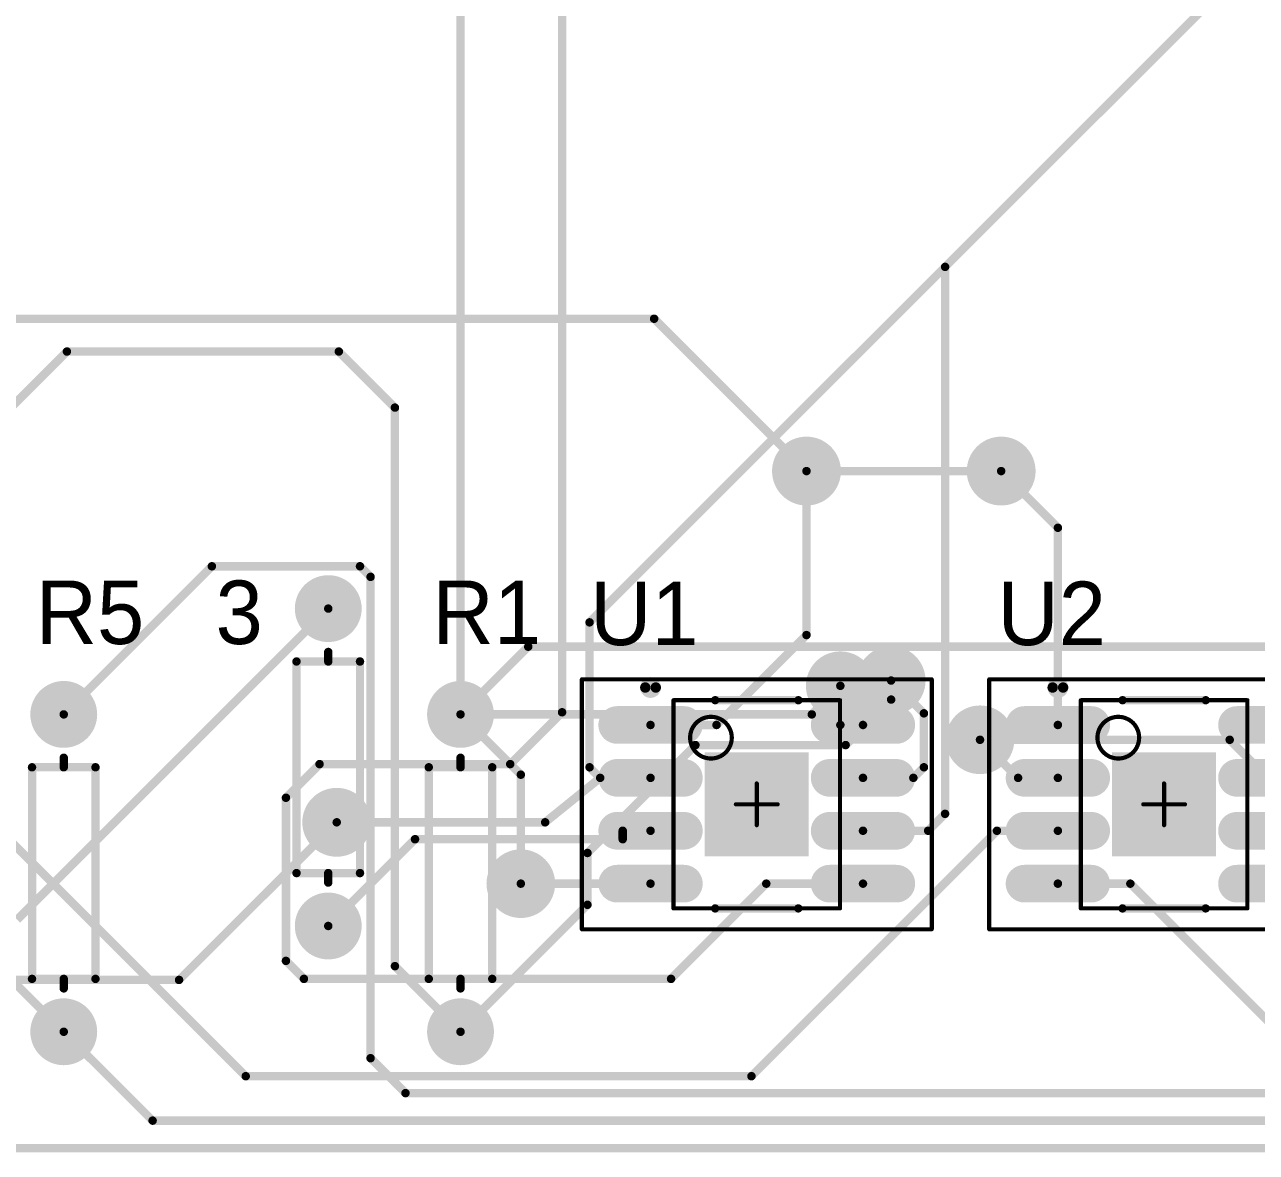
# Model space of a CAD drawing. Header units: millimetres. Extents: x 1.58 to 6.02, y 2.66 to 7.02.
# Drawn here: x 4.088 to 5.252, y 3.776 to 4.842 of the extents above; entities that cross this region are included whole.
import ezdxf

# ---------------------------------------------------------------- set-up
doc = ezdxf.new("R2010")
doc.units = ezdxf.units.MM
doc.header["$MEASUREMENT"] = 0
for name, color, linetype in [('BottomLayer', 5, 'Continuous'), ('BottomSolder', 6, 'Continuous'), ('InternalPlane1', 76, 'Continuous'), ('InternalPlane2', 16, 'Continuous'), ('Mechanical13', 56, 'Continuous'), ('Mechanical15', 56, 'Continuous'), ('MultiLayer', 9, 'Continuous'), ('PadHoleLayer', 156, 'Continuous'), ('TopLayer', 1, 'Continuous'), ('TopOverlay', 2, 'Continuous'), ('TopPaste', 8, 'Continuous'), ('TopSolder', 216, 'Continuous'), ('ViaHoleLayer', 16, 'Continuous')]:
    doc.layers.add(name, color=color, linetype=linetype)

# ---------------------------------------------------------------- blocks, each defined once
blk = doc.blocks.new('AXIAL_0_3_1')
at = {"layer": 'BottomLayer', "const_width": 0.0276}
for points in [[(-0.1638, 0, 1), (-0.1362, 0, 1)], [(0.1362, 0, 1), (0.1638, 0, 1)]]:
    blk.add_lwpolyline(points, format="xyb", close=True, dxfattribs=at)
at = {"layer": 'BottomSolder', "const_width": 0.0316}
for points in [[(-0.1658, 0, 1), (-0.1342, 0, 1)], [(0.1342, 0, 1), (0.1658, 0, 1)]]:
    blk.add_lwpolyline(points, format="xyb", close=True, dxfattribs=at)
at = {"layer": 'MultiLayer', "const_width": 0.0276}
for points in [[(-0.1638, 0, 1), (-0.1362, 0, 1)], [(0.1362, 0, 1), (0.1638, 0, 1)]]:
    blk.add_lwpolyline(points, format="xyb", close=True, dxfattribs=at)
at = {"layer": 'PadHoleLayer', "const_width": 0.0167}
for points in [[(-0.1584, 0, 1), (-0.1416, 0, 1)], [(0.1416, 0, 1), (0.1584, 0, 1)]]:
    blk.add_lwpolyline(points, format="xyb", close=True, dxfattribs=at)
at = {"layer": 'TopLayer', "const_width": 0.0276}
for points in [[(-0.1638, 0, 1), (-0.1362, 0, 1)], [(0.1362, 0, 1), (0.1638, 0, 1)]]:
    blk.add_lwpolyline(points, format="xyb", close=True, dxfattribs=at)
at = {"layer": 'TopOverlay', "const_width": 0.00787}
for points in [[(-0.1, 0.03), (0.1, 0.03)], [(-0.1, 0.03), (-0.1, -0.03)], [(0.1, 0.03), (0.1, 0)], [(-0.109, 0), (-0.1, 0)], [(0.1, 0), (0.1, -0.03)], [(0.1, 0), (0.109, 0)], [(-0.1, -0.03), (0.1, -0.03)]]:
    blk.add_lwpolyline(points, dxfattribs=at)
at = {"layer": 'TopOverlay', "const_width": 0.00394}
for points in [[(-0.102, 0.03, 1), (-0.098, 0.03, 1)], [(-0.102, 0.03, 1), (-0.098, 0.03, 1)], [(0.098, 0.03, 1), (0.102, 0.03, 1)], [(0.098, 0.03, 1), (0.102, 0.03, 1)], [(-0.111, 0, 1), (-0.107, 0, 1)], [(-0.102, 0, 1), (-0.098, 0, 1)], [(0.098, 0, 1), (0.102, 0, 1)], [(0.098, 0, 1), (0.102, 0, 1)], [(0.098, 0, 1), (0.102, 0, 1)], [(0.107, 0, 1), (0.111, 0, 1)], [(-0.102, -0.03, 1), (-0.098, -0.03, 1)], [(-0.102, -0.03, 1), (-0.098, -0.03, 1)], [(0.098, -0.03, 1), (0.102, -0.03, 1)], [(0.098, -0.03, 1), (0.102, -0.03, 1)]]:
    blk.add_lwpolyline(points, format="xyb", close=True, dxfattribs=at)
at = {"layer": 'TopSolder', "const_width": 0.0316}
for points in [[(-0.1658, 0, 1), (-0.1342, 0, 1)], [(0.1342, 0, 1), (0.1658, 0, 1)]]:
    blk.add_lwpolyline(points, format="xyb", close=True, dxfattribs=at)
blk = doc.blocks.new('AXIAL_0_3_11')
at = {"layer": 'BottomLayer', "const_width": 0.0276}
for points in [[(-0.1638, 0, 1), (-0.1362, 0, 1)], [(0.1362, 0, 1), (0.1638, 0, 1)]]:
    blk.add_lwpolyline(points, format="xyb", close=True, dxfattribs=at)
at = {"layer": 'BottomSolder', "const_width": 0.0316}
for points in [[(-0.1658, 0, 1), (-0.1342, 0, 1)], [(0.1342, 0, 1), (0.1658, 0, 1)]]:
    blk.add_lwpolyline(points, format="xyb", close=True, dxfattribs=at)
at = {"layer": 'MultiLayer', "const_width": 0.0276}
for points in [[(-0.1638, 0, 1), (-0.1362, 0, 1)], [(0.1362, 0, 1), (0.1638, 0, 1)]]:
    blk.add_lwpolyline(points, format="xyb", close=True, dxfattribs=at)
at = {"layer": 'PadHoleLayer', "const_width": 0.0167}
for points in [[(-0.1584, 0, 1), (-0.1416, 0, 1)], [(0.1416, 0, 1), (0.1584, 0, 1)]]:
    blk.add_lwpolyline(points, format="xyb", close=True, dxfattribs=at)
at = {"layer": 'TopLayer', "const_width": 0.0276}
for points in [[(-0.1638, 0, 1), (-0.1362, 0, 1)], [(0.1362, 0, 1), (0.1638, 0, 1)]]:
    blk.add_lwpolyline(points, format="xyb", close=True, dxfattribs=at)
at = {"layer": 'TopOverlay', "const_width": 0.00787}
for points in [[(-0.1, 0.03), (0.1, 0.03)], [(-0.1, 0.03), (-0.1, -0.03)], [(0.1, 0.03), (0.1, 0)], [(-0.109, 0), (-0.1, 0)], [(0.1, 0), (0.1, -0.03)], [(0.1, 0), (0.109, 0)], [(-0.1, -0.03), (0.1, -0.03)]]:
    blk.add_lwpolyline(points, dxfattribs=at)
at = {"layer": 'TopOverlay', "const_width": 0.00394}
for points in [[(-0.102, 0.03, 1), (-0.098, 0.03, 1)], [(-0.102, 0.03, 1), (-0.098, 0.03, 1)], [(0.098, 0.03, 1), (0.102, 0.03, 1)], [(0.098, 0.03, 1), (0.102, 0.03, 1)], [(-0.111, 0, 1), (-0.107, 0, 1)], [(-0.102, 0, 1), (-0.098, 0, 1)], [(0.098, 0, 1), (0.102, 0, 1)], [(0.098, 0, 1), (0.102, 0, 1)], [(0.098, 0, 1), (0.102, 0, 1)], [(0.107, 0, 1), (0.111, 0, 1)], [(-0.102, -0.03, 1), (-0.098, -0.03, 1)], [(-0.102, -0.03, 1), (-0.098, -0.03, 1)], [(0.098, -0.03, 1), (0.102, -0.03, 1)], [(0.098, -0.03, 1), (0.102, -0.03, 1)]]:
    blk.add_lwpolyline(points, format="xyb", close=True, dxfattribs=at)
at = {"layer": 'TopSolder', "const_width": 0.0316}
for points in [[(-0.1658, 0, 1), (-0.1342, 0, 1)], [(0.1342, 0, 1), (0.1658, 0, 1)]]:
    blk.add_lwpolyline(points, format="xyb", close=True, dxfattribs=at)
blk = doc.blocks.new('AXIAL_0_3_15')
at = {"layer": 'BottomLayer', "const_width": 0.0276}
for points in [[(-0.1638, 0, 1), (-0.1362, 0, 1)], [(0.1362, 0, 1), (0.1638, 0, 1)]]:
    blk.add_lwpolyline(points, format="xyb", close=True, dxfattribs=at)
at = {"layer": 'BottomSolder', "const_width": 0.0316}
for points in [[(-0.1658, 0, 1), (-0.1342, 0, 1)], [(0.1342, 0, 1), (0.1658, 0, 1)]]:
    blk.add_lwpolyline(points, format="xyb", close=True, dxfattribs=at)
at = {"layer": 'MultiLayer', "const_width": 0.0276}
for points in [[(-0.1638, 0, 1), (-0.1362, 0, 1)], [(0.1362, 0, 1), (0.1638, 0, 1)]]:
    blk.add_lwpolyline(points, format="xyb", close=True, dxfattribs=at)
at = {"layer": 'PadHoleLayer', "const_width": 0.0167}
for points in [[(-0.1584, 0, 1), (-0.1416, 0, 1)], [(0.1416, 0, 1), (0.1584, 0, 1)]]:
    blk.add_lwpolyline(points, format="xyb", close=True, dxfattribs=at)
at = {"layer": 'TopLayer', "const_width": 0.0276}
for points in [[(-0.1638, 0, 1), (-0.1362, 0, 1)], [(0.1362, 0, 1), (0.1638, 0, 1)]]:
    blk.add_lwpolyline(points, format="xyb", close=True, dxfattribs=at)
at = {"layer": 'TopOverlay', "const_width": 0.00787}
for points in [[(-0.1, 0.03), (0.1, 0.03)], [(-0.1, 0.03), (-0.1, -0.03)], [(0.1, 0.03), (0.1, 0)], [(-0.109, 0), (-0.1, 0)], [(0.1, 0), (0.1, -0.03)], [(0.1, 0), (0.109, 0)], [(-0.1, -0.03), (0.1, -0.03)]]:
    blk.add_lwpolyline(points, dxfattribs=at)
at = {"layer": 'TopOverlay', "const_width": 0.00394}
for points in [[(-0.102, 0.03, 1), (-0.098, 0.03, 1)], [(-0.102, 0.03, 1), (-0.098, 0.03, 1)], [(0.098, 0.03, 1), (0.102, 0.03, 1)], [(0.098, 0.03, 1), (0.102, 0.03, 1)], [(-0.111, 0, 1), (-0.107, 0, 1)], [(-0.102, 0, 1), (-0.098, 0, 1)], [(0.098, 0, 1), (0.102, 0, 1)], [(0.098, 0, 1), (0.102, 0, 1)], [(0.098, 0, 1), (0.102, 0, 1)], [(0.107, 0, 1), (0.111, 0, 1)], [(-0.102, -0.03, 1), (-0.098, -0.03, 1)], [(-0.102, -0.03, 1), (-0.098, -0.03, 1)], [(0.098, -0.03, 1), (0.102, -0.03, 1)], [(0.098, -0.03, 1), (0.102, -0.03, 1)]]:
    blk.add_lwpolyline(points, format="xyb", close=True, dxfattribs=at)
at = {"layer": 'TopSolder', "const_width": 0.0316}
for points in [[(-0.1658, 0, 1), (-0.1342, 0, 1)], [(0.1342, 0, 1), (0.1658, 0, 1)]]:
    blk.add_lwpolyline(points, format="xyb", close=True, dxfattribs=at)
blk = doc.blocks.new('MRA08A_M_17')
at = {"layer": 'Mechanical13', "const_width": 0.00394}
for points in [[(-0.0787, 0.0984), (0.0787, 0.0984)], [(-0.0787, -0.0984), (-0.0787, 0.0984)], [(0.0787, -0.0984), (0.0787, 0.0984)], [(-0.0787, -0.0984), (0.0787, -0.0984)]]:
    blk.add_lwpolyline(points, dxfattribs=at)
at = {"layer": 'Mechanical13'}
for points, const_width in [([(-0.0797, 0.0984, 1), (-0.0778, 0.0984, 1)], 0.00197), ([(-0.0797, 0.0984, 1), (-0.0778, 0.0984, 1)], 0.00197), ([(0.0778, 0.0984, 1), (0.0797, 0.0984, 1)], 0.00197), ([(0.0778, 0.0984, 1), (0.0797, 0.0984, 1)], 0.00197), ([(-0.0236, 0.063, 1), (-0.063, 0.063, 1)], 0.00394), ([(-0.064, 0.063, 1), (-0.062, 0.063, 1)], 0.00197), ([(-0.0246, 0.063, 1), (-0.0226, 0.063, 1)], 0.00197), ([(-0.0797, -0.0984, 1), (-0.0778, -0.0984, 1)], 0.00197), ([(-0.0797, -0.0984, 1), (-0.0778, -0.0984, 1)], 0.00197), ([(0.0778, -0.0984, 1), (0.0797, -0.0984, 1)], 0.00197), ([(0.0778, -0.0984, 1), (0.0797, -0.0984, 1)], 0.00197)]:
    blk.add_lwpolyline(points, format="xyb", close=True, dxfattribs=dict(at, const_width=const_width))
at = {"layer": 'Mechanical15', "const_width": 0.00394}
for points in [[(-0.1654, 0.1181), (0.1654, 0.1181)], [(-0.1654, -0.1181), (-0.1654, 0.1181)], [(0.1654, -0.1181), (0.1654, 0.1181)], [(0, -0.0197), (0, 0.0197)], [(0, -0.0197), (0, 0.0197)], [(-0.0197, 0), (0.0197, 0)], [(-0.0197, 0), (0.0197, 0)], [(-0.1654, -0.1181), (0.1654, -0.1181)]]:
    blk.add_lwpolyline(points, dxfattribs=at)
at = {"layer": 'Mechanical15', "const_width": 0.00197}
for points in [[(-0.1663, 0.1181, 1), (-0.1644, 0.1181, 1)], [(-0.1663, 0.1181, 1), (-0.1644, 0.1181, 1)], [(0.1644, 0.1181, 1), (0.1663, 0.1181, 1)], [(0.1644, 0.1181, 1), (0.1663, 0.1181, 1)], [(-0.001, 0.0197, 1), (0.001, 0.0197, 1)], [(-0.001, 0.0197, 1), (0.001, 0.0197, 1)], [(-0.0207, 0, 1), (-0.0187, 0, 1)], [(-0.0207, 0, 1), (-0.0187, 0, 1)], [(0.0187, 0, 1), (0.0207, 0, 1)], [(0.0187, 0, 1), (0.0207, 0, 1)], [(-0.001, -0.0197, 1), (0.001, -0.0197, 1)], [(-0.001, -0.0197, 1), (0.001, -0.0197, 1)], [(-0.1663, -0.1181, 1), (-0.1644, -0.1181, 1)], [(-0.1663, -0.1181, 1), (-0.1644, -0.1181, 1)], [(0.1644, -0.1181, 1), (0.1663, -0.1181, 1)], [(0.1644, -0.1181, 1), (0.1663, -0.1181, 1)]]:
    blk.add_lwpolyline(points, format="xyb", close=True, dxfattribs=at)
at = {"layer": 'TopLayer', "const_width": 0.0276}
for points in [[(-0.1319, 0.075), (-0.0689, 0.075)], [(0.0689, 0.075), (0.1319, 0.075)], [(-0.1319, 0.025), (-0.0689, 0.025)], [(0.0689, 0.025), (0.1319, 0.025)], [(-0.1319, -0.025), (-0.0689, -0.025)], [(0.0689, -0.025), (0.1319, -0.025)], [(-0.1319, -0.075), (-0.0689, -0.075)], [(0.0689, -0.075), (0.1319, -0.075)]]:
    blk.add_lwpolyline(points, dxfattribs=at)
at = {"layer": 'TopLayer', "const_width": 0.0138}
for points in [[(-0.1388, 0.075, 1), (-0.125, 0.075, 1)], [(-0.0758, 0.075, 1), (-0.062, 0.075, 1)], [(0.062, 0.075, 1), (0.0758, 0.075, 1)], [(0.125, 0.075, 1), (0.1388, 0.075, 1)], [(-0.1388, 0.025, 1), (-0.125, 0.025, 1)], [(-0.0758, 0.025, 1), (-0.062, 0.025, 1)], [(0.062, 0.025, 1), (0.0758, 0.025, 1)], [(0.125, 0.025, 1), (0.1388, 0.025, 1)], [(-0.1388, -0.025, 1), (-0.125, -0.025, 1)], [(-0.0758, -0.025, 1), (-0.062, -0.025, 1)], [(0.062, -0.025, 1), (0.0758, -0.025, 1)], [(0.125, -0.025, 1), (0.1388, -0.025, 1)], [(-0.1388, -0.075, 1), (-0.125, -0.075, 1)], [(-0.0758, -0.075, 1), (-0.062, -0.075, 1)], [(0.062, -0.075, 1), (0.0758, -0.075, 1)], [(0.125, -0.075, 1), (0.1388, -0.075, 1)]]:
    blk.add_lwpolyline(points, format="xyb", close=True, dxfattribs=at)
at = {"layer": 'TopLayer'}
blk.add_solid([(-0.0451, -0.0451), (0.0451, -0.0451), (-0.0451, 0.0451), (0.0451, 0.0451)], dxfattribs=at)
at = {"layer": 'TopOverlay'}
for points, const_width in [([(-0.0955, 0.1104, 1), (-0.1053, 0.1104, 1)], 0.00984), ([(-0.1078, 0.1104, 1), (-0.1029, 0.1104, 1)], 0.00492), ([(-0.0979, 0.1104, 1), (-0.093, 0.1104, 1)], 0.00492), ([(-0.0413, 0.0984, 1), (-0.0374, 0.0984, 1)], 0.00394), ([(-0.0413, 0.0984, 1), (-0.0374, 0.0984, 1)], 0.00394), ([(0.0374, 0.0984, 1), (0.0413, 0.0984, 1)], 0.00394), ([(0.0374, 0.0984, 1), (0.0413, 0.0984, 1)], 0.00394), ([(-0.0413, -0.0984, 1), (-0.0374, -0.0984, 1)], 0.00394), ([(0.0374, -0.0984, 1), (0.0413, -0.0984, 1)], 0.00394)]:
    blk.add_lwpolyline(points, format="xyb", close=True, dxfattribs=dict(at, const_width=const_width))
at = {"layer": 'TopOverlay', "const_width": 0.00787}
for points in [[(-0.0394, 0.0984), (0.0394, 0.0984)], [(-0.0394, 0.0984), (0.0394, 0.0984)], [(-0.0394, -0.0984), (0.0394, -0.0984)]]:
    blk.add_lwpolyline(points, dxfattribs=at)
at = {"layer": 'TopPaste', "const_width": 0.0276}
for points in [[(-0.1319, 0.075), (-0.0689, 0.075)], [(0.0689, 0.075), (0.1319, 0.075)], [(-0.1319, 0.025), (-0.0689, 0.025)], [(0.0689, 0.025), (0.1319, 0.025)], [(-0.1319, -0.025), (-0.0689, -0.025)], [(0.0689, -0.025), (0.1319, -0.025)], [(-0.1319, -0.075), (-0.0689, -0.075)], [(0.0689, -0.075), (0.1319, -0.075)]]:
    blk.add_lwpolyline(points, dxfattribs=at)
at = {"layer": 'TopPaste', "const_width": 0.0138}
for points in [[(-0.1388, 0.075, 1), (-0.125, 0.075, 1)], [(-0.0758, 0.075, 1), (-0.062, 0.075, 1)], [(0.062, 0.075, 1), (0.0758, 0.075, 1)], [(0.125, 0.075, 1), (0.1388, 0.075, 1)], [(-0.1388, 0.025, 1), (-0.125, 0.025, 1)], [(-0.0758, 0.025, 1), (-0.062, 0.025, 1)], [(0.062, 0.025, 1), (0.0758, 0.025, 1)], [(0.125, 0.025, 1), (0.1388, 0.025, 1)], [(-0.1388, -0.025, 1), (-0.125, -0.025, 1)], [(-0.0758, -0.025, 1), (-0.062, -0.025, 1)], [(0.062, -0.025, 1), (0.0758, -0.025, 1)], [(0.125, -0.025, 1), (0.1388, -0.025, 1)], [(-0.1388, -0.075, 1), (-0.125, -0.075, 1)], [(-0.0758, -0.075, 1), (-0.062, -0.075, 1)], [(0.062, -0.075, 1), (0.0758, -0.075, 1)], [(0.125, -0.075, 1), (0.1388, -0.075, 1)]]:
    blk.add_lwpolyline(points, format="xyb", close=True, dxfattribs=at)
at = {"layer": 'TopPaste'}
blk.add_solid([(-0.0451, -0.0451), (0.0451, -0.0451), (-0.0451, 0.0451), (0.0451, 0.0451)], dxfattribs=at)
at = {"layer": 'TopSolder', "const_width": 0.0356}
for points in [[(-0.1319, 0.075), (-0.0689, 0.075)], [(0.0689, 0.075), (0.1319, 0.075)], [(-0.1319, 0.025), (-0.0689, 0.025)], [(0.0689, 0.025), (0.1319, 0.025)], [(-0.1319, -0.025), (-0.0689, -0.025)], [(0.0689, -0.025), (0.1319, -0.025)], [(-0.1319, -0.075), (-0.0689, -0.075)], [(0.0689, -0.075), (0.1319, -0.075)]]:
    blk.add_lwpolyline(points, dxfattribs=at)
at = {"layer": 'TopSolder', "const_width": 0.0178}
for points in [[(-0.1408, 0.075, 1), (-0.123, 0.075, 1)], [(-0.0778, 0.075, 1), (-0.06, 0.075, 1)], [(0.06, 0.075, 1), (0.0778, 0.075, 1)], [(0.123, 0.075, 1), (0.1408, 0.075, 1)], [(-0.1408, 0.025, 1), (-0.123, 0.025, 1)], [(-0.0778, 0.025, 1), (-0.06, 0.025, 1)], [(0.06, 0.025, 1), (0.0778, 0.025, 1)], [(0.123, 0.025, 1), (0.1408, 0.025, 1)], [(-0.1408, -0.025, 1), (-0.123, -0.025, 1)], [(-0.0778, -0.025, 1), (-0.06, -0.025, 1)], [(0.06, -0.025, 1), (0.0778, -0.025, 1)], [(0.123, -0.025, 1), (0.1408, -0.025, 1)], [(-0.1408, -0.075, 1), (-0.123, -0.075, 1)], [(-0.0778, -0.075, 1), (-0.06, -0.075, 1)], [(0.06, -0.075, 1), (0.0778, -0.075, 1)], [(0.123, -0.075, 1), (0.1408, -0.075, 1)]]:
    blk.add_lwpolyline(points, format="xyb", close=True, dxfattribs=at)
at = {"layer": 'TopSolder'}
blk.add_solid([(-0.0491, -0.0491), (0.0491, -0.0491), (-0.0491, 0.0491), (0.0491, 0.0491)], dxfattribs=at)
blk = doc.blocks.new('MRA08A_M_18')
at = {"layer": 'Mechanical13', "const_width": 0.00394}
for points in [[(-0.0787, 0.0984), (0.0787, 0.0984)], [(-0.0787, -0.0984), (-0.0787, 0.0984)], [(0.0787, -0.0984), (0.0787, 0.0984)], [(-0.0787, -0.0984), (0.0787, -0.0984)]]:
    blk.add_lwpolyline(points, dxfattribs=at)
at = {"layer": 'Mechanical13'}
for points, const_width in [([(-0.0797, 0.0984, 1), (-0.0778, 0.0984, 1)], 0.00197), ([(-0.0797, 0.0984, 1), (-0.0778, 0.0984, 1)], 0.00197), ([(0.0778, 0.0984, 1), (0.0797, 0.0984, 1)], 0.00197), ([(0.0778, 0.0984, 1), (0.0797, 0.0984, 1)], 0.00197), ([(-0.0236, 0.063, 1), (-0.063, 0.063, 1)], 0.00394), ([(-0.064, 0.063, 1), (-0.062, 0.063, 1)], 0.00197), ([(-0.0246, 0.063, 1), (-0.0226, 0.063, 1)], 0.00197), ([(-0.0797, -0.0984, 1), (-0.0778, -0.0984, 1)], 0.00197), ([(-0.0797, -0.0984, 1), (-0.0778, -0.0984, 1)], 0.00197), ([(0.0778, -0.0984, 1), (0.0797, -0.0984, 1)], 0.00197), ([(0.0778, -0.0984, 1), (0.0797, -0.0984, 1)], 0.00197)]:
    blk.add_lwpolyline(points, format="xyb", close=True, dxfattribs=dict(at, const_width=const_width))
at = {"layer": 'Mechanical15', "const_width": 0.00394}
for points in [[(-0.1654, 0.1181), (0.1654, 0.1181)], [(-0.1654, -0.1181), (-0.1654, 0.1181)], [(0.1654, -0.1181), (0.1654, 0.1181)], [(0, -0.0197), (0, 0.0197)], [(0, -0.0197), (0, 0.0197)], [(-0.0197, 0), (0.0197, 0)], [(-0.0197, 0), (0.0197, 0)], [(-0.1654, -0.1181), (0.1654, -0.1181)]]:
    blk.add_lwpolyline(points, dxfattribs=at)
at = {"layer": 'Mechanical15', "const_width": 0.00197}
for points in [[(-0.1663, 0.1181, 1), (-0.1644, 0.1181, 1)], [(-0.1663, 0.1181, 1), (-0.1644, 0.1181, 1)], [(0.1644, 0.1181, 1), (0.1663, 0.1181, 1)], [(0.1644, 0.1181, 1), (0.1663, 0.1181, 1)], [(-0.001, 0.0197, 1), (0.001, 0.0197, 1)], [(-0.001, 0.0197, 1), (0.001, 0.0197, 1)], [(-0.0207, 0, 1), (-0.0187, 0, 1)], [(-0.0207, 0, 1), (-0.0187, 0, 1)], [(0.0187, 0, 1), (0.0207, 0, 1)], [(0.0187, 0, 1), (0.0207, 0, 1)], [(-0.001, -0.0197, 1), (0.001, -0.0197, 1)], [(-0.001, -0.0197, 1), (0.001, -0.0197, 1)], [(-0.1663, -0.1181, 1), (-0.1644, -0.1181, 1)], [(-0.1663, -0.1181, 1), (-0.1644, -0.1181, 1)], [(0.1644, -0.1181, 1), (0.1663, -0.1181, 1)], [(0.1644, -0.1181, 1), (0.1663, -0.1181, 1)]]:
    blk.add_lwpolyline(points, format="xyb", close=True, dxfattribs=at)
at = {"layer": 'TopLayer', "const_width": 0.0276}
for points in [[(-0.1319, 0.075), (-0.0689, 0.075)], [(0.0689, 0.075), (0.1319, 0.075)], [(-0.1319, 0.025), (-0.0689, 0.025)], [(0.0689, 0.025), (0.1319, 0.025)], [(-0.1319, -0.025), (-0.0689, -0.025)], [(0.0689, -0.025), (0.1319, -0.025)], [(-0.1319, -0.075), (-0.0689, -0.075)], [(0.0689, -0.075), (0.1319, -0.075)]]:
    blk.add_lwpolyline(points, dxfattribs=at)
at = {"layer": 'TopLayer', "const_width": 0.0138}
for points in [[(-0.1388, 0.075, 1), (-0.125, 0.075, 1)], [(-0.0758, 0.075, 1), (-0.062, 0.075, 1)], [(0.062, 0.075, 1), (0.0758, 0.075, 1)], [(0.125, 0.075, 1), (0.1388, 0.075, 1)], [(-0.1388, 0.025, 1), (-0.125, 0.025, 1)], [(-0.0758, 0.025, 1), (-0.062, 0.025, 1)], [(0.062, 0.025, 1), (0.0758, 0.025, 1)], [(0.125, 0.025, 1), (0.1388, 0.025, 1)], [(-0.1388, -0.025, 1), (-0.125, -0.025, 1)], [(-0.0758, -0.025, 1), (-0.062, -0.025, 1)], [(0.062, -0.025, 1), (0.0758, -0.025, 1)], [(0.125, -0.025, 1), (0.1388, -0.025, 1)], [(-0.1388, -0.075, 1), (-0.125, -0.075, 1)], [(-0.0758, -0.075, 1), (-0.062, -0.075, 1)], [(0.062, -0.075, 1), (0.0758, -0.075, 1)], [(0.125, -0.075, 1), (0.1388, -0.075, 1)]]:
    blk.add_lwpolyline(points, format="xyb", close=True, dxfattribs=at)
at = {"layer": 'TopLayer'}
blk.add_solid([(-0.0451, -0.0451), (0.0451, -0.0451), (-0.0451, 0.0451), (0.0451, 0.0451)], dxfattribs=at)
at = {"layer": 'TopOverlay'}
for points, const_width in [([(-0.0955, 0.1104, 1), (-0.1053, 0.1104, 1)], 0.00984), ([(-0.1078, 0.1104, 1), (-0.1029, 0.1104, 1)], 0.00492), ([(-0.0979, 0.1104, 1), (-0.093, 0.1104, 1)], 0.00492), ([(-0.0413, 0.0984, 1), (-0.0374, 0.0984, 1)], 0.00394), ([(-0.0413, 0.0984, 1), (-0.0374, 0.0984, 1)], 0.00394), ([(0.0374, 0.0984, 1), (0.0413, 0.0984, 1)], 0.00394), ([(0.0374, 0.0984, 1), (0.0413, 0.0984, 1)], 0.00394), ([(-0.0413, -0.0984, 1), (-0.0374, -0.0984, 1)], 0.00394), ([(0.0374, -0.0984, 1), (0.0413, -0.0984, 1)], 0.00394)]:
    blk.add_lwpolyline(points, format="xyb", close=True, dxfattribs=dict(at, const_width=const_width))
at = {"layer": 'TopOverlay', "const_width": 0.00787}
for points in [[(-0.0394, 0.0984), (0.0394, 0.0984)], [(-0.0394, 0.0984), (0.0394, 0.0984)], [(-0.0394, -0.0984), (0.0394, -0.0984)]]:
    blk.add_lwpolyline(points, dxfattribs=at)
at = {"layer": 'TopPaste', "const_width": 0.0276}
for points in [[(-0.1319, 0.075), (-0.0689, 0.075)], [(0.0689, 0.075), (0.1319, 0.075)], [(-0.1319, 0.025), (-0.0689, 0.025)], [(0.0689, 0.025), (0.1319, 0.025)], [(-0.1319, -0.025), (-0.0689, -0.025)], [(0.0689, -0.025), (0.1319, -0.025)], [(-0.1319, -0.075), (-0.0689, -0.075)], [(0.0689, -0.075), (0.1319, -0.075)]]:
    blk.add_lwpolyline(points, dxfattribs=at)
at = {"layer": 'TopPaste', "const_width": 0.0138}
for points in [[(-0.1388, 0.075, 1), (-0.125, 0.075, 1)], [(-0.0758, 0.075, 1), (-0.062, 0.075, 1)], [(0.062, 0.075, 1), (0.0758, 0.075, 1)], [(0.125, 0.075, 1), (0.1388, 0.075, 1)], [(-0.1388, 0.025, 1), (-0.125, 0.025, 1)], [(-0.0758, 0.025, 1), (-0.062, 0.025, 1)], [(0.062, 0.025, 1), (0.0758, 0.025, 1)], [(0.125, 0.025, 1), (0.1388, 0.025, 1)], [(-0.1388, -0.025, 1), (-0.125, -0.025, 1)], [(-0.0758, -0.025, 1), (-0.062, -0.025, 1)], [(0.062, -0.025, 1), (0.0758, -0.025, 1)], [(0.125, -0.025, 1), (0.1388, -0.025, 1)], [(-0.1388, -0.075, 1), (-0.125, -0.075, 1)], [(-0.0758, -0.075, 1), (-0.062, -0.075, 1)], [(0.062, -0.075, 1), (0.0758, -0.075, 1)], [(0.125, -0.075, 1), (0.1388, -0.075, 1)]]:
    blk.add_lwpolyline(points, format="xyb", close=True, dxfattribs=at)
at = {"layer": 'TopPaste'}
blk.add_solid([(-0.0451, -0.0451), (0.0451, -0.0451), (-0.0451, 0.0451), (0.0451, 0.0451)], dxfattribs=at)
at = {"layer": 'TopSolder', "const_width": 0.0356}
for points in [[(-0.1319, 0.075), (-0.0689, 0.075)], [(0.0689, 0.075), (0.1319, 0.075)], [(-0.1319, 0.025), (-0.0689, 0.025)], [(0.0689, 0.025), (0.1319, 0.025)], [(-0.1319, -0.025), (-0.0689, -0.025)], [(0.0689, -0.025), (0.1319, -0.025)], [(-0.1319, -0.075), (-0.0689, -0.075)], [(0.0689, -0.075), (0.1319, -0.075)]]:
    blk.add_lwpolyline(points, dxfattribs=at)
at = {"layer": 'TopSolder', "const_width": 0.0178}
for points in [[(-0.1408, 0.075, 1), (-0.123, 0.075, 1)], [(-0.0778, 0.075, 1), (-0.06, 0.075, 1)], [(0.06, 0.075, 1), (0.0778, 0.075, 1)], [(0.123, 0.075, 1), (0.1408, 0.075, 1)], [(-0.1408, 0.025, 1), (-0.123, 0.025, 1)], [(-0.0778, 0.025, 1), (-0.06, 0.025, 1)], [(0.06, 0.025, 1), (0.0778, 0.025, 1)], [(0.123, 0.025, 1), (0.1408, 0.025, 1)], [(-0.1408, -0.025, 1), (-0.123, -0.025, 1)], [(-0.0778, -0.025, 1), (-0.06, -0.025, 1)], [(0.06, -0.025, 1), (0.0778, -0.025, 1)], [(0.123, -0.025, 1), (0.1408, -0.025, 1)], [(-0.1408, -0.075, 1), (-0.123, -0.075, 1)], [(-0.0778, -0.075, 1), (-0.06, -0.075, 1)], [(0.06, -0.075, 1), (0.0778, -0.075, 1)], [(0.123, -0.075, 1), (0.1408, -0.075, 1)]]:
    blk.add_lwpolyline(points, format="xyb", close=True, dxfattribs=at)
at = {"layer": 'TopSolder'}
blk.add_solid([(-0.0491, -0.0491), (0.0491, -0.0491), (-0.0491, 0.0491), (0.0491, 0.0491)], dxfattribs=at)

msp = doc.modelspace()

# ---------------------------------------------------------------- linework, layer by layer
at = {"layer": 'BottomLayer', "const_width": 0.008}
for points in [[(3.954, 4.564), (4.683, 4.564)], [(4.683, 4.564), (4.827, 4.42)], [(3.785, 4.19), (4.128, 4.533)], [(4.128, 4.533), (4.385, 4.533)], [(4.385, 4.533), (4.438, 4.48)], [(4.438, 3.952), (4.438, 4.48)], [(4.827, 4.42), (5.011, 4.42)], [(4.125, 4.19), (4.265, 4.33)], [(4.265, 4.33), (4.405, 4.33)], [(4.405, 4.33), (4.415, 4.32)], [(4.415, 3.865), (4.415, 4.32)], [(4.081, 3.996), (4.375, 4.29)], [(4.5, 4.19), (4.564, 4.254)], [(4.564, 4.254), (5.356, 4.254)], [(4.907, 4.204), (4.907, 4.222)], [(4.832, 4.19), (4.859, 4.217)], [(4.864, 4.161), (4.907, 4.204)], [(4.5, 4.19), (4.832, 4.19)], [(4.5, 4.19), (4.557, 4.133)], [(4.991, 4.166), (5.227, 4.166)], [(5.227, 4.166), (5.33, 4.063)], [(4.62, 4.059), (4.722, 4.161)], [(4.722, 4.161), (4.864, 4.161)], [(4.557, 4.03), (4.557, 4.133)], [(4.234, 3.939), (4.383, 4.088)], [(4.62, 4.01), (4.62, 4.059)], [(4.5, 3.89), (4.62, 4.01)], [(4.438, 3.952), (4.5, 3.89)], [(3.834, 3.939), (4.234, 3.939)], [(4.125, 3.89), (4.209, 3.806)], [(4.415, 3.865), (4.448, 3.832)], [(4.448, 3.832), (5.362, 3.832)], [(4.209, 3.806), (5.4116, 3.806)], [(3.74, 3.78), (5.445, 3.78)]]:
    msp.add_lwpolyline(points, dxfattribs=at)
at = {"layer": 'BottomLayer'}
for points, const_width in [([(4.681, 4.564, 1), (4.685, 4.564, 1)], 0.004), ([(4.681, 4.564, 1), (4.685, 4.564, 1)], 0.004), ([(4.126, 4.533, 1), (4.13, 4.533, 1)], 0.004), ([(4.126, 4.533, 1), (4.13, 4.533, 1)], 0.004), ([(4.383, 4.533, 1), (4.387, 4.533, 1)], 0.004), ([(4.383, 4.533, 1), (4.387, 4.533, 1)], 0.004), ([(4.436, 4.48, 1), (4.44, 4.48, 1)], 0.004), ([(4.436, 4.48, 1), (4.44, 4.48, 1)], 0.004), ([(4.817, 4.42, 1), (4.837, 4.42, 1)], 0.02), ([(5.001, 4.42, 1), (5.021, 4.42, 1)], 0.02), ([(4.825, 4.42, 1), (4.829, 4.42, 1)], 0.004), ([(4.825, 4.42, 1), (4.829, 4.42, 1)], 0.004), ([(5.009, 4.42, 1), (5.013, 4.42, 1)], 0.004), ([(4.263, 4.33, 1), (4.267, 4.33, 1)], 0.004), ([(4.263, 4.33, 1), (4.267, 4.33, 1)], 0.004), ([(4.403, 4.33, 1), (4.407, 4.33, 1)], 0.004), ([(4.403, 4.33, 1), (4.407, 4.33, 1)], 0.004), ([(4.413, 4.32, 1), (4.417, 4.32, 1)], 0.004), ([(4.413, 4.32, 1), (4.417, 4.32, 1)], 0.004), ([(4.373, 4.29, 1), (4.377, 4.29, 1)], 0.004), ([(4.562, 4.254, 1), (4.566, 4.254, 1)], 0.004), ([(4.562, 4.254, 1), (4.566, 4.254, 1)], 0.004), ([(4.897, 4.222, 1), (4.917, 4.222, 1)], 0.02), ([(4.849, 4.217, 1), (4.869, 4.217, 1)], 0.02), ([(4.905, 4.222, 1), (4.909, 4.222, 1)], 0.004), ([(4.857, 4.217, 1), (4.861, 4.217, 1)], 0.004), ([(4.905, 4.204, 1), (4.909, 4.204, 1)], 0.004), ([(4.905, 4.204, 1), (4.909, 4.204, 1)], 0.004), ([(4.123, 4.19, 1), (4.127, 4.19, 1)], 0.004), ([(4.498, 4.19, 1), (4.502, 4.19, 1)], 0.004), ([(4.498, 4.19, 1), (4.502, 4.19, 1)], 0.004), ([(4.498, 4.19, 1), (4.502, 4.19, 1)], 0.004), ([(4.83, 4.19, 1), (4.834, 4.19, 1)], 0.004), ([(4.83, 4.19, 1), (4.834, 4.19, 1)], 0.004), ([(4.981, 4.166, 1), (5.001, 4.166, 1)], 0.02), ([(4.989, 4.166, 1), (4.993, 4.166, 1)], 0.004), ([(5.225, 4.166, 1), (5.229, 4.166, 1)], 0.004), ([(5.225, 4.166, 1), (5.229, 4.166, 1)], 0.004), ([(4.72, 4.161, 1), (4.724, 4.161, 1)], 0.004), ([(4.72, 4.161, 1), (4.724, 4.161, 1)], 0.004), ([(4.862, 4.161, 1), (4.866, 4.161, 1)], 0.004), ([(4.862, 4.161, 1), (4.866, 4.161, 1)], 0.004), ([(4.555, 4.133, 1), (4.559, 4.133, 1)], 0.004), ([(4.555, 4.133, 1), (4.559, 4.133, 1)], 0.004), ([(4.373, 4.088, 1), (4.393, 4.088, 1)], 0.02), ([(4.381, 4.088, 1), (4.385, 4.088, 1)], 0.004), ([(4.618, 4.059, 1), (4.622, 4.059, 1)], 0.004), ([(4.618, 4.059, 1), (4.622, 4.059, 1)], 0.004), ([(4.547, 4.03, 1), (4.567, 4.03, 1)], 0.02), ([(4.555, 4.03, 1), (4.559, 4.03, 1)], 0.004), ([(4.618, 4.01, 1), (4.622, 4.01, 1)], 0.004), ([(4.618, 4.01, 1), (4.622, 4.01, 1)], 0.004), ([(4.436, 3.952, 1), (4.44, 3.952, 1)], 0.004), ([(4.436, 3.952, 1), (4.44, 3.952, 1)], 0.004), ([(4.232, 3.939, 1), (4.236, 3.939, 1)], 0.004), ([(4.232, 3.939, 1), (4.236, 3.939, 1)], 0.004), ([(4.123, 3.89, 1), (4.127, 3.89, 1)], 0.004), ([(4.498, 3.89, 1), (4.502, 3.89, 1)], 0.004), ([(4.498, 3.89, 1), (4.502, 3.89, 1)], 0.004), ([(4.413, 3.865, 1), (4.417, 3.865, 1)], 0.004), ([(4.413, 3.865, 1), (4.417, 3.865, 1)], 0.004), ([(4.446, 3.832, 1), (4.45, 3.832, 1)], 0.004), ([(4.446, 3.832, 1), (4.45, 3.832, 1)], 0.004), ([(4.207, 3.806, 1), (4.211, 3.806, 1)], 0.004), ([(4.207, 3.806, 1), (4.211, 3.806, 1)], 0.004)]:
    msp.add_lwpolyline(points, format="xyb", close=True, dxfattribs=dict(at, const_width=const_width))
at = {"layer": 'BottomSolder', "const_width": 0.024}
for points in [[(4.815, 4.42, 1), (4.839, 4.42, 1)], [(4.999, 4.42, 1), (5.023, 4.42, 1)], [(4.847, 4.217, 1), (4.871, 4.217, 1)], [(4.895, 4.222, 1), (4.919, 4.222, 1)], [(4.979, 4.166, 1), (5.003, 4.166, 1)], [(4.371, 4.088, 1), (4.395, 4.088, 1)], [(4.545, 4.03, 1), (4.569, 4.03, 1)]]:
    msp.add_lwpolyline(points, format="xyb", close=True, dxfattribs=at)
at = {"layer": 'InternalPlane1', "const_width": 0.0325}
for points in [[(4.8107, 4.42, 1), (4.8433, 4.42, 1)], [(4.9947, 4.42, 1), (5.0273, 4.42, 1)], [(4.8427, 4.217, 1), (4.8753, 4.217, 1)], [(4.8907, 4.222, 1), (4.9233, 4.222, 1)], [(4.9748, 4.166, 1), (5.0072, 4.166, 1)], [(4.3667, 4.088, 1), (4.3993, 4.088, 1)], [(4.5408, 4.03, 1), (4.5732, 4.03, 1)]]:
    msp.add_lwpolyline(points, format="xyb", close=True, dxfattribs=at)
at = {"layer": 'InternalPlane2', "const_width": 0.0325}
for points in [[(4.8107, 4.42, 1), (4.8433, 4.42, 1)], [(4.9947, 4.42, 1), (5.0273, 4.42, 1)], [(4.8427, 4.217, 1), (4.8753, 4.217, 1)], [(4.8907, 4.222, 1), (4.9233, 4.222, 1)], [(4.9748, 4.166, 1), (5.0072, 4.166, 1)], [(4.3667, 4.088, 1), (4.3993, 4.088, 1)], [(4.5408, 4.03, 1), (4.5732, 4.03, 1)]]:
    msp.add_lwpolyline(points, format="xyb", close=True, dxfattribs=at)
at = {"layer": 'MultiLayer', "const_width": 0.02}
for points in [[(4.817, 4.42, 1), (4.837, 4.42, 1)], [(5.001, 4.42, 1), (5.021, 4.42, 1)], [(4.897, 4.222, 1), (4.917, 4.222, 1)], [(4.849, 4.217, 1), (4.869, 4.217, 1)], [(4.981, 4.166, 1), (5.001, 4.166, 1)], [(4.373, 4.088, 1), (4.393, 4.088, 1)], [(4.547, 4.03, 1), (4.567, 4.03, 1)]]:
    msp.add_lwpolyline(points, format="xyb", close=True, dxfattribs=at)
at = {"layer": 'TopLayer', "const_width": 0.008}
for points in [[(4.596, 4.192), (4.596, 6.544)], [(4.5, 4.19), (4.5, 6.304)], [(4.958, 4.613), (5.239, 4.894)], [(4.622, 4.277), (4.958, 4.613)], [(4.958, 4.096), (4.958, 4.613)], [(4.827, 4.265), (4.827, 4.42)], [(5.011, 4.42), (5.0646, 4.3664)], [(5.0646, 4.18), (5.0646, 4.3664)], [(4.622, 4.14), (4.622, 4.277)], [(4.742, 4.18), (4.827, 4.265)], [(4.907, 4.222), (4.938, 4.191)], [(4.859, 4.18), (4.859, 4.217)], [(3.955, 4.19), (4.297, 3.848)], [(4.547, 4.143), (4.596, 4.192)], [(4.938, 4.14), (4.938, 4.191)], [(4.6796, 4.18), (4.742, 4.18)], [(4.859, 4.18), (4.8804, 4.18)], [(4.991, 4.166), (5.027, 4.13)], [(4.335, 4.1112), (4.3668, 4.143)], [(4.3668, 4.143), (4.547, 4.143)], [(4.58, 4.088), (4.632, 4.13)], [(4.622, 4.14), (4.632, 4.13)], [(4.632, 4.13), (4.6796, 4.13)], [(4.8804, 4.13), (4.928, 4.13)], [(4.928, 4.13), (4.938, 4.14)], [(5.027, 4.13), (5.0646, 4.13)], [(3.893, 4.122), (4.125, 3.89)], [(4.335, 3.957), (4.335, 4.1112)], [(4.942, 4.08), (4.958, 4.096)], [(4.383, 4.088), (4.58, 4.088)], [(4.375, 3.99), (4.457, 4.072)], [(4.457, 4.072), (4.6533, 4.072)], [(4.6533, 4.072), (4.6533, 4.08)], [(4.6533, 4.08), (4.6796, 4.08)], [(4.775, 3.848), (5.007, 4.08)], [(4.8804, 4.08), (4.942, 4.08)], [(5.007, 4.08), (5.0646, 4.08)], [(4.557, 4.03), (4.6796, 4.03)], [(4.699, 3.94), (4.789, 4.03)], [(4.789, 4.03), (4.8804, 4.03)], [(5.0646, 4.03), (5.1331, 4.03)], [(5.1331, 4.03), (5.3231, 3.84)], [(4.335, 3.957), (4.352, 3.94)], [(4.352, 3.94), (4.699, 3.94)], [(4.297, 3.848), (4.775, 3.848)]]:
    msp.add_lwpolyline(points, dxfattribs=at)
at = {"layer": 'TopLayer'}
for points, const_width in [([(4.956, 4.613, 1), (4.96, 4.613, 1)], 0.004), ([(4.956, 4.613, 1), (4.96, 4.613, 1)], 0.004), ([(4.956, 4.613, 1), (4.96, 4.613, 1)], 0.004), ([(4.817, 4.42, 1), (4.837, 4.42, 1)], 0.02), ([(5.001, 4.42, 1), (5.021, 4.42, 1)], 0.02), ([(4.825, 4.42, 1), (4.829, 4.42, 1)], 0.004), ([(5.009, 4.42, 1), (5.013, 4.42, 1)], 0.004), ([(5.0626, 4.3664, 1), (5.0666, 4.3664, 1)], 0.004), ([(5.0626, 4.3664, 1), (5.0666, 4.3664, 1)], 0.004), ([(4.62, 4.277, 1), (4.624, 4.277, 1)], 0.004), ([(4.62, 4.277, 1), (4.624, 4.277, 1)], 0.004), ([(4.825, 4.265, 1), (4.829, 4.265, 1)], 0.004), ([(4.825, 4.265, 1), (4.829, 4.265, 1)], 0.004), ([(4.897, 4.222, 1), (4.917, 4.222, 1)], 0.02), ([(4.849, 4.217, 1), (4.869, 4.217, 1)], 0.02), ([(4.905, 4.222, 1), (4.909, 4.222, 1)], 0.004), ([(4.857, 4.217, 1), (4.861, 4.217, 1)], 0.004), ([(4.498, 4.19, 1), (4.502, 4.19, 1)], 0.004), ([(4.594, 4.192, 1), (4.598, 4.192, 1)], 0.004), ([(4.594, 4.192, 1), (4.598, 4.192, 1)], 0.004), ([(4.936, 4.191, 1), (4.94, 4.191, 1)], 0.004), ([(4.936, 4.191, 1), (4.94, 4.191, 1)], 0.004), ([(4.6776, 4.18, 1), (4.6816, 4.18, 1)], 0.004), ([(4.74, 4.18, 1), (4.744, 4.18, 1)], 0.004), ([(4.74, 4.18, 1), (4.744, 4.18, 1)], 0.004), ([(4.857, 4.18, 1), (4.861, 4.18, 1)], 0.004), ([(4.857, 4.18, 1), (4.861, 4.18, 1)], 0.004), ([(4.8784, 4.18, 1), (4.8824, 4.18, 1)], 0.004), ([(4.981, 4.166, 1), (5.001, 4.166, 1)], 0.02), ([(5.0626, 4.18, 1), (5.0666, 4.18, 1)], 0.004), ([(4.989, 4.166, 1), (4.993, 4.166, 1)], 0.004), ([(4.3648, 4.143, 1), (4.3688, 4.143, 1)], 0.004), ([(4.3648, 4.143, 1), (4.3688, 4.143, 1)], 0.004), ([(4.545, 4.143, 1), (4.549, 4.143, 1)], 0.004), ([(4.545, 4.143, 1), (4.549, 4.143, 1)], 0.004), ([(4.62, 4.14, 1), (4.624, 4.14, 1)], 0.004), ([(4.62, 4.14, 1), (4.624, 4.14, 1)], 0.004), ([(4.63, 4.13, 1), (4.634, 4.13, 1)], 0.004), ([(4.63, 4.13, 1), (4.634, 4.13, 1)], 0.004), ([(4.63, 4.13, 1), (4.634, 4.13, 1)], 0.004), ([(4.6776, 4.13, 1), (4.6816, 4.13, 1)], 0.004), ([(4.8784, 4.13, 1), (4.8824, 4.13, 1)], 0.004), ([(4.926, 4.13, 1), (4.93, 4.13, 1)], 0.004), ([(4.926, 4.13, 1), (4.93, 4.13, 1)], 0.004), ([(4.936, 4.14, 1), (4.94, 4.14, 1)], 0.004), ([(4.936, 4.14, 1), (4.94, 4.14, 1)], 0.004), ([(5.025, 4.13, 1), (5.029, 4.13, 1)], 0.004), ([(5.025, 4.13, 1), (5.029, 4.13, 1)], 0.004), ([(5.0626, 4.13, 1), (5.0666, 4.13, 1)], 0.004), ([(4.333, 4.1112, 1), (4.337, 4.1112, 1)], 0.004), ([(4.333, 4.1112, 1), (4.337, 4.1112, 1)], 0.004), ([(4.373, 4.088, 1), (4.393, 4.088, 1)], 0.02), ([(4.956, 4.096, 1), (4.96, 4.096, 1)], 0.004), ([(4.956, 4.096, 1), (4.96, 4.096, 1)], 0.004), ([(4.381, 4.088, 1), (4.385, 4.088, 1)], 0.004), ([(4.578, 4.088, 1), (4.582, 4.088, 1)], 0.004), ([(4.578, 4.088, 1), (4.582, 4.088, 1)], 0.004), ([(4.455, 4.072, 1), (4.459, 4.072, 1)], 0.004), ([(4.455, 4.072, 1), (4.459, 4.072, 1)], 0.004), ([(4.6513, 4.08, 1), (4.6553, 4.08, 1)], 0.004), ([(4.6513, 4.08, 1), (4.6553, 4.08, 1)], 0.004), ([(4.6513, 4.072, 1), (4.6553, 4.072, 1)], 0.004), ([(4.6513, 4.072, 1), (4.6553, 4.072, 1)], 0.004), ([(4.6776, 4.08, 1), (4.6816, 4.08, 1)], 0.004), ([(4.8784, 4.08, 1), (4.8824, 4.08, 1)], 0.004), ([(4.94, 4.08, 1), (4.944, 4.08, 1)], 0.004), ([(4.94, 4.08, 1), (4.944, 4.08, 1)], 0.004), ([(5.005, 4.08, 1), (5.009, 4.08, 1)], 0.004), ([(5.005, 4.08, 1), (5.009, 4.08, 1)], 0.004), ([(5.0626, 4.08, 1), (5.0666, 4.08, 1)], 0.004), ([(4.547, 4.03, 1), (4.567, 4.03, 1)], 0.02), ([(4.555, 4.03, 1), (4.559, 4.03, 1)], 0.004), ([(4.6776, 4.03, 1), (4.6816, 4.03, 1)], 0.004), ([(4.787, 4.03, 1), (4.791, 4.03, 1)], 0.004), ([(4.787, 4.03, 1), (4.791, 4.03, 1)], 0.004), ([(4.8784, 4.03, 1), (4.8824, 4.03, 1)], 0.004), ([(5.0626, 4.03, 1), (5.0666, 4.03, 1)], 0.004), ([(5.1311, 4.03, 1), (5.1351, 4.03, 1)], 0.004), ([(5.1311, 4.03, 1), (5.1351, 4.03, 1)], 0.004), ([(4.373, 3.99, 1), (4.377, 3.99, 1)], 0.004), ([(4.333, 3.957, 1), (4.337, 3.957, 1)], 0.004), ([(4.333, 3.957, 1), (4.337, 3.957, 1)], 0.004), ([(4.35, 3.94, 1), (4.354, 3.94, 1)], 0.004), ([(4.35, 3.94, 1), (4.354, 3.94, 1)], 0.004), ([(4.697, 3.94, 1), (4.701, 3.94, 1)], 0.004), ([(4.697, 3.94, 1), (4.701, 3.94, 1)], 0.004), ([(4.123, 3.89, 1), (4.127, 3.89, 1)], 0.004), ([(4.295, 3.848, 1), (4.299, 3.848, 1)], 0.004), ([(4.295, 3.848, 1), (4.299, 3.848, 1)], 0.004), ([(4.773, 3.848, 1), (4.777, 3.848, 1)], 0.004), ([(4.773, 3.848, 1), (4.777, 3.848, 1)], 0.004)]:
    msp.add_lwpolyline(points, format="xyb", close=True, dxfattribs=dict(at, const_width=const_width))
at = {"layer": 'TopSolder', "const_width": 0.024}
for points in [[(4.815, 4.42, 1), (4.839, 4.42, 1)], [(4.999, 4.42, 1), (5.023, 4.42, 1)], [(4.847, 4.217, 1), (4.871, 4.217, 1)], [(4.895, 4.222, 1), (4.919, 4.222, 1)], [(4.979, 4.166, 1), (5.003, 4.166, 1)], [(4.371, 4.088, 1), (4.395, 4.088, 1)], [(4.545, 4.03, 1), (4.569, 4.03, 1)]]:
    msp.add_lwpolyline(points, format="xyb", close=True, dxfattribs=at)
at = {"layer": 'ViaHoleLayer', "const_width": 0.0125}
for points in [[(4.8208, 4.42, 1), (4.8332, 4.42, 1)], [(5.0047, 4.42, 1), (5.0172, 4.42, 1)], [(4.8528, 4.217, 1), (4.8652, 4.217, 1)], [(4.9008, 4.222, 1), (4.9132, 4.222, 1)], [(4.9848, 4.166, 1), (4.9973, 4.166, 1)], [(4.3768, 4.088, 1), (4.3892, 4.088, 1)], [(4.5507, 4.03, 1), (4.5633, 4.03, 1)]]:
    msp.add_lwpolyline(points, format="xyb", close=True, dxfattribs=at)

# ---------------------------------------------------------------- block references
at = {"rotation": 90}
for name, p in [('AXIAL_0_3_1', (4.375, 4.14)), ('AXIAL_0_3_15', (4.125, 4.04)), ('AXIAL_0_3_11', (4.5, 4.04))]:
    msp.add_blockref(name, p, dxfattribs=at)
for name, p in [('MRA08A_M_17', (4.78, 4.105)), ('MRA08A_M_18', (5.165, 4.105))]:
    msp.add_blockref(name, p)

# ---------------------------------------------------------------- texts
at = {"layer": 'TopOverlay'}
for s, p in [('R5', (4.0985, 4.2565)), ('3', (4.2685, 4.2565)), ('R1', (4.4735, 4.2565)), ('U1', (4.6225, 4.2555)), ('U2', (5.0075, 4.2555))]:
    msp.add_text(s, height=0.06, dxfattribs=at).set_placement(p)

doc.saveas('drawing.dxf')
